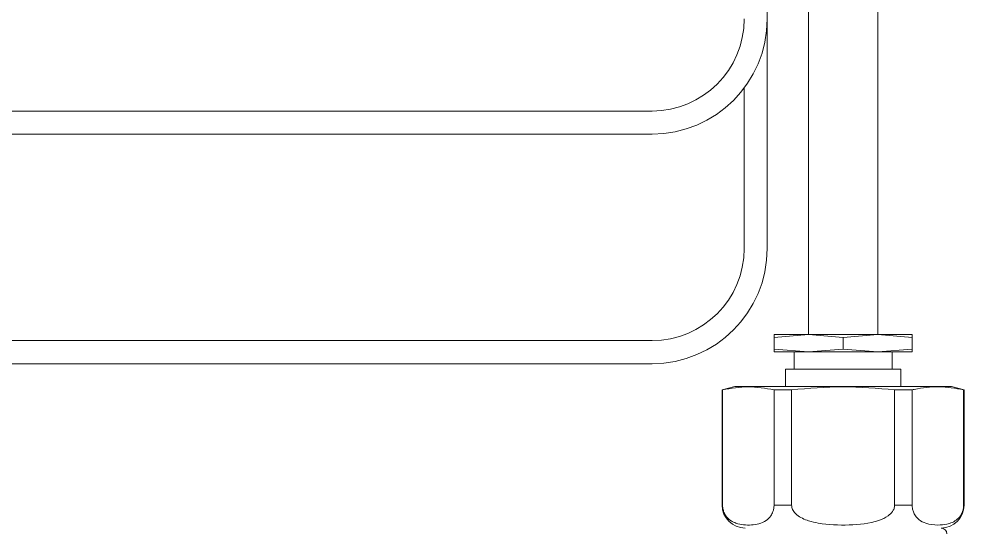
# Model space of a CAD drawing. Header units: millimetres. Extents: x 72 to 994, y 217 to 1414.
# Drawn here: x 420.6 to 584.6, y 810.8 to 899.3 of the extents above; entities that cross this region are included whole.
import ezdxf

# ---------------------------------------------------------------- set-up
doc = ezdxf.new("R2010")
doc.units = ezdxf.units.MM
doc.header["$LTSCALE"] = 5
doc.layers.add('LEVEL0', color=179, linetype='Continuous')

msp = doc.modelspace()

# ---------------------------------------------------------------- linework, layer by layer
at = {"color": 7, "linetype": 'Continuous', "lineweight": 15}
for p, q in [((557.64, 925.53), (557.64, 844.43)), ((569.64, 844.43), (569.64, 925.53)), ((551.64, 843.93), (557.64, 844.43)), ((551.64, 844.43), (551.64, 843.93)), ((557.64, 844.43), (551.64, 844.43)), ((551.64, 843.93), (551.64, 841.92)), ((557.64, 844.43), (563.64, 843.93)), ((569.64, 844.43), (557.64, 844.43)), ((563.64, 843.93), (569.64, 844.43)), ((563.64, 843.93), (563.64, 841.92)), ((569.64, 844.43), (575.64, 843.93)), ((575.64, 844.43), (569.64, 844.43)), ((575.64, 843.93), (575.64, 844.43)), ((575.64, 843.93), (575.64, 841.92)), ((557.64, 841.43), (551.64, 841.92)), ((551.64, 841.92), (551.64, 841.43)), ((563.64, 841.92), (557.64, 841.43)), ((569.64, 841.43), (563.64, 841.92)), ((575.64, 841.92), (569.64, 841.43)), ((575.64, 841.43), (575.64, 841.92)), ((557.64, 841.43), (551.64, 841.43)), ((555.14, 841.43), (555.14, 838.43)), ((569.64, 841.43), (557.64, 841.43)), ((575.64, 841.43), (569.64, 841.43)), ((572.14, 838.43), (572.14, 841.43)), ((553.64, 838.43), (553.64, 835.43)), ((573.64, 838.43), (553.64, 838.43)), ((573.64, 835.43), (573.64, 838.43)), ((544.84, 835.43), (542.64, 834.84)), ((554.24, 835.43), (544.84, 835.43)), ((582.44, 835.43), (554.24, 835.43)), ((584.64, 834.84), (582.44, 835.43)), ((542.64, 834.84), (542.64, 814.83)), ((542.71, 834.84), (542.64, 834.84)), ((542.71, 814.83), (542.71, 834.84)), ((554.69, 834.84), (551.65, 834.84)), ((551.65, 834.84), (551.65, 814.83)), ((554.69, 814.83), (554.69, 834.84)), ((572.58, 834.84), (572.58, 814.83)), ((575.62, 834.84), (572.58, 834.84)), ((575.62, 814.83), (575.62, 834.84)), ((584.64, 834.84), (584.56, 834.84)), ((584.56, 834.84), (584.56, 814.83)), ((584.64, 814.83), (584.64, 834.84))]:
    msp.add_line(p, q, dxfattribs=at)
at = {"color": 8, "linetype": 'Continuous', "lineweight": 0}
for p, q in [((542.71, 814.83), (542.64, 814.83)), ((554.69, 814.83), (551.65, 814.83)), ((575.62, 814.83), (572.58, 814.83)), ((584.64, 814.83), (584.56, 814.83))]:
    msp.add_line(p, q, dxfattribs=at)
at = {"color": 7, "linetype": 'Continuous', "lineweight": 15}
for centre, radius, start, end in [((546.64, 814.83), 4, 180, 270), ((580.64, 814.83), 4, 270, 0), ((580.64, 809.83), 1, 0, 90)]:
    msp.add_arc(centre, radius, start, end, dxfattribs=at)
for points, knots in [([(542.71, 834.84), (544.19, 835.1), (547.17, 835.64), (550.15, 835.1), (551.65, 834.84)], [0, 0, 0, 0, 0.496593, 1, 1, 1, 1]), ([(554.69, 834.84), (557.65, 835.1), (563.62, 835.64), (569.58, 835.1), (572.58, 834.84)], [0, 0, 0, 0, 0.496594, 1, 1, 1, 1]), ([(575.62, 834.84), (575.74, 834.86), (577.28, 835.21), (580.27, 835.59), (583.13, 835.09), (584.56, 834.84)], [0, 0, 0, 0, 0.041526, 0.517706, 1, 1, 1, 1]), ([(551.65, 814.83), (551.64, 814.62), (551.62, 814.21), (551.43, 813.55), (551, 812.76), (549.76, 811.64), (547.68, 811.27), (545.62, 811.39), (544.09, 812.09), (543.33, 812.76), (542.88, 813.69), (542.73, 814.3), (542.71, 814.69), (542.71, 814.83)], [0, 0, 0, 0, 0.029665, 0.059203, 0.10866, 0.196227, 0.448873, 0.709496, 0.792817, 0.905288, 0.942714, 0.980473, 1, 1, 1, 1]), ([(572.58, 814.83), (572.56, 814.62), (572.51, 814.21), (572.13, 813.55), (571.28, 812.76), (568.8, 811.64), (564.63, 811.27), (560.51, 811.39), (557.45, 812.09), (555.93, 812.76), (555.03, 813.69), (554.73, 814.3), (554.7, 814.69), (554.69, 814.83)], [0, 0, 0, 0, 0.029665, 0.059203, 0.10866, 0.196227, 0.448873, 0.709496, 0.792817, 0.905288, 0.942714, 0.980473, 1, 1, 1, 1]), ([(584.56, 814.83), (584.56, 814.69), (584.54, 814.35), (584.41, 813.77), (584.08, 813.01), (583.17, 811.98), (581.76, 811.47), (579.92, 811.3), (578.27, 811.48), (576.95, 812.11), (576.21, 812.86), (575.84, 813.55), (575.65, 814.22), (575.63, 814.64), (575.62, 814.83)], [0, 0, 0, 0, 0.020179, 0.048214, 0.091538, 0.163827, 0.348249, 0.499845, 0.702734, 0.826407, 0.89091, 0.939429, 0.97254, 1, 1, 1, 1])]:
    msp.add_open_spline(points, degree=3, knots=knots, dxfattribs=at)
at = {"layer": 'LEVEL0', "color": 7, "lineweight": 15}
for p, q in [((550.46, 925.53), (550.46, 899.26)), ((550.46, 899.26), (550.46, 859.38)), ((546.46, 887.26), (546.46, 859.38)), ((530.46, 883.26), (341.45, 883.26)), ((530.46, 879.26), (341.45, 879.26)), ((530.46, 843.38), (381.04, 843.38)), ((530.46, 839.38), (381.04, 839.38))]:
    msp.add_line(p, q, dxfattribs=at)
for centre, radius in [((530.46, 899.26), 20), ((530.46, 899.26), 16), ((530.46, 859.38), 20), ((530.46, 859.38), 16)]:
    msp.add_arc(centre, radius, 270, 0, dxfattribs=at)

doc.saveas('drawing.dxf')
